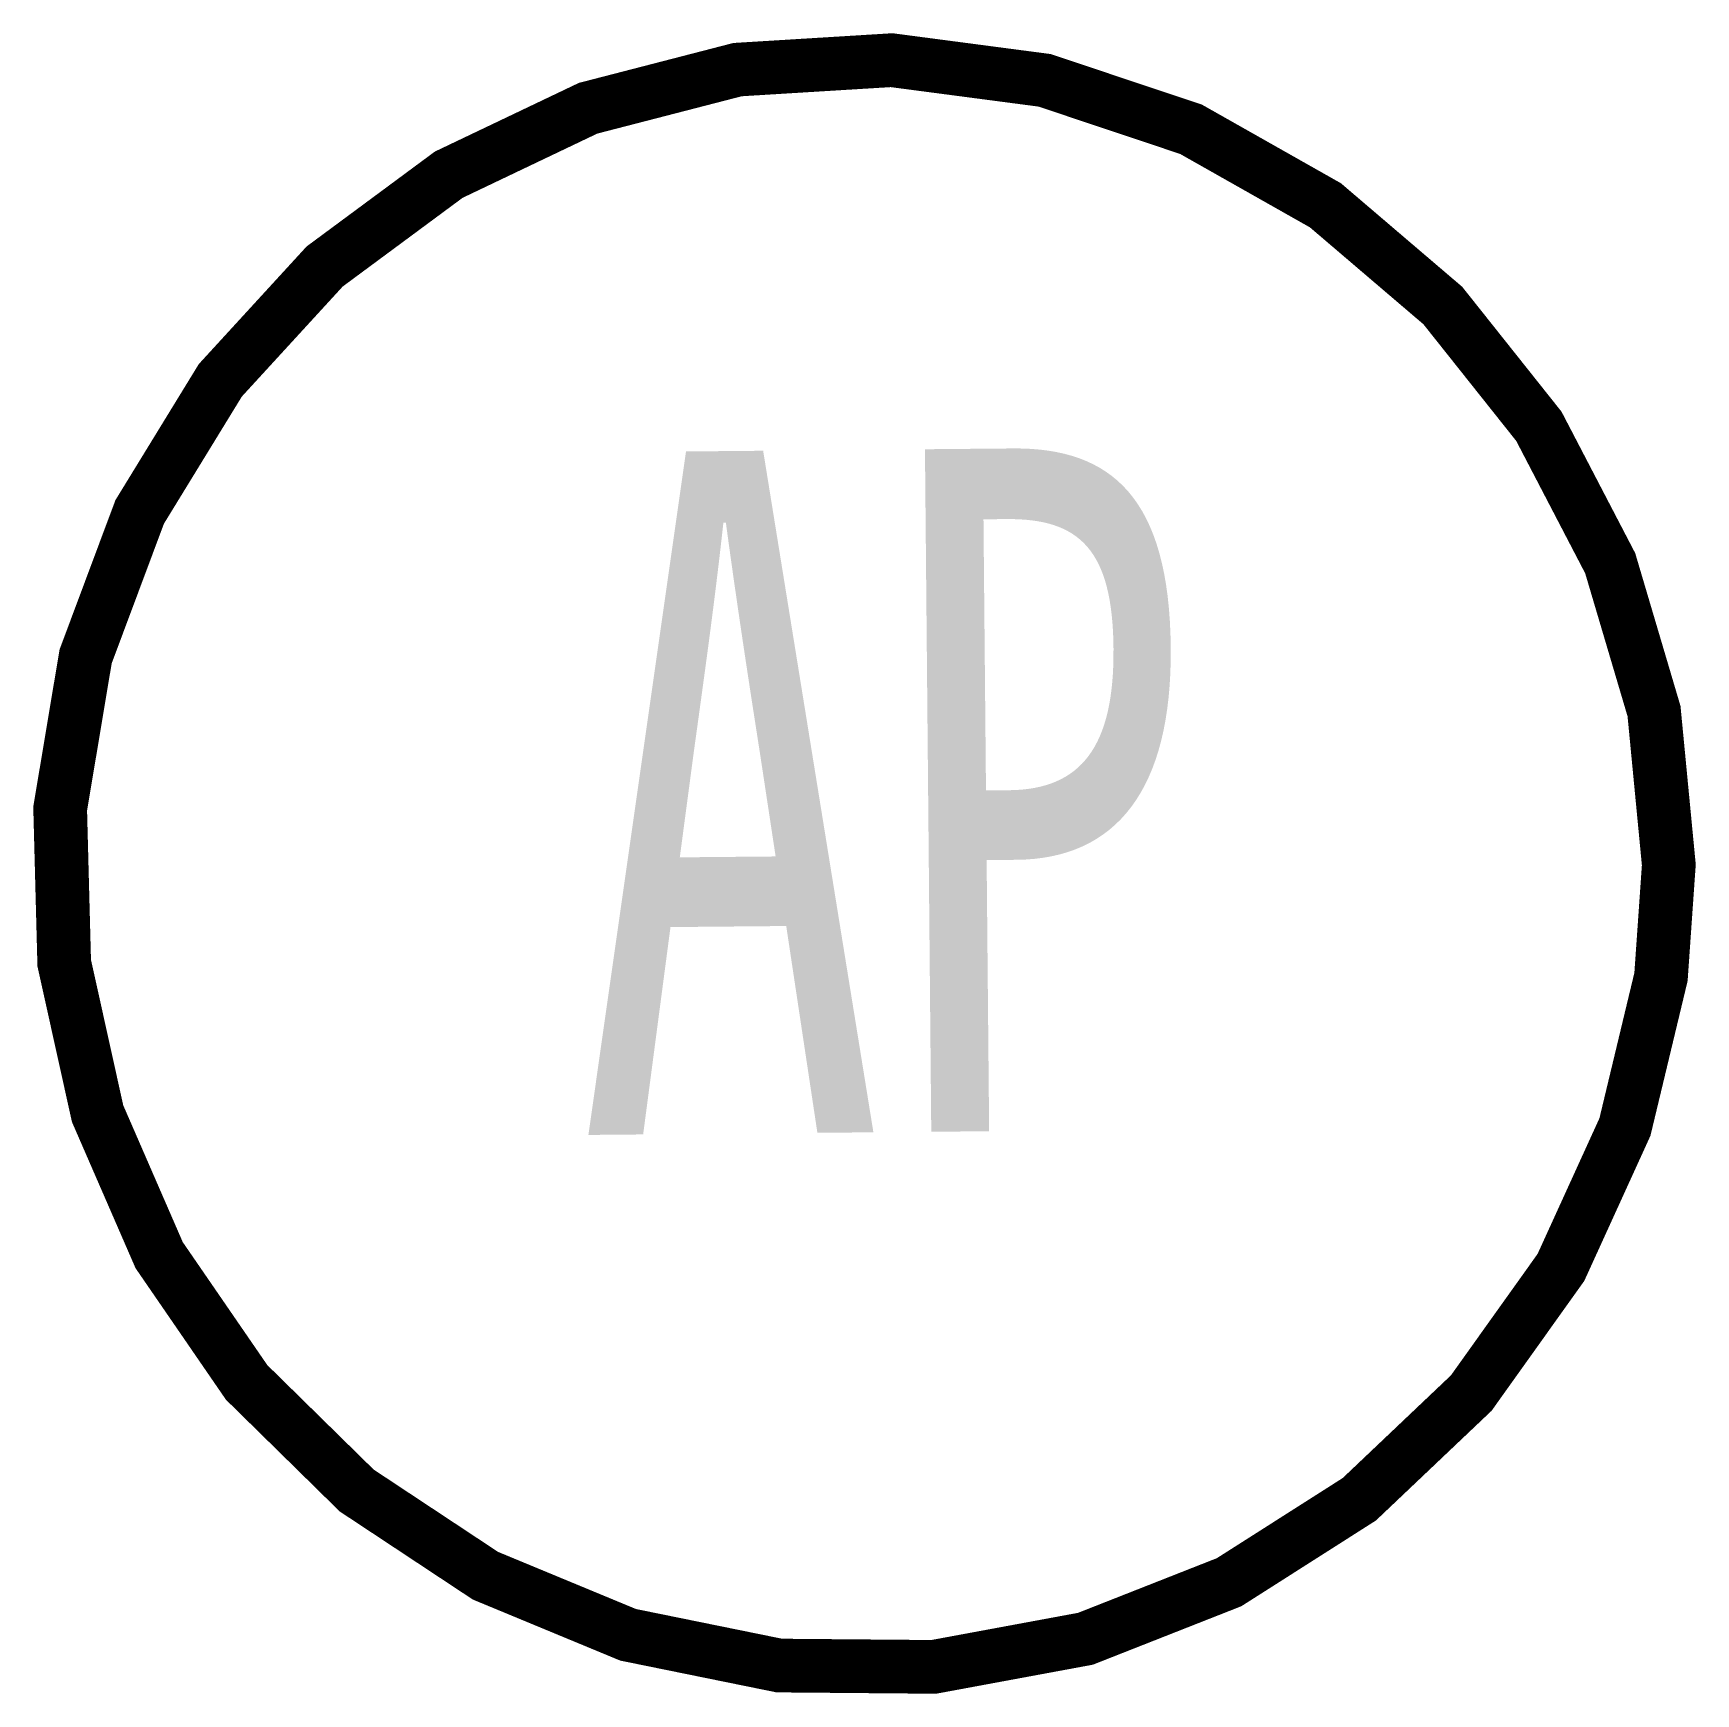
# Model space of a CAD drawing. Extents: x 2293.869 to 2294.37, y 1148.145 to 1148.646.
import ezdxf

# ---------------------------------------------------------------- set-up
doc = ezdxf.new("R2010")
doc.units = 0
doc.linetypes.add('DashLines', pattern=[3.95259e-06, 1.48222e-06, -4.94073e-07, 1.48222e-06, -4.94073e-07])
doc.styles.add('LableStyle', font='SIMHEI.TTF', dxfattribs={"width": 0.67})

msp = doc.modelspace()

# ---------------------------------------------------------------- linework, layer by layer
at = {"color": 0}
msp.add_lwpolyline([(2294.36173, 1148.395, 0.01619, 0.01619, 0), (2294.35727, 1148.44134, 0.01619, 0.01619, 0), (2294.34405, 1148.48597, 0.01619, 0.01619, 0), (2294.32255, 1148.52726, 0.01619, 0.01619, 0), (2294.29358, 1148.56369, 0.01619, 0.01619, 0), (2294.25818, 1148.59392, 0.01619, 0.01619, 0), (2294.21767, 1148.61684, 0.01619, 0.01619, 0), (2294.17352, 1148.63161, 0.01619, 0.01619, 0), (2294.12737, 1148.63769, 0.01619, 0.01619, 0), (2294.08091, 1148.63484, 0.01619, 0.01619, 0), (2294.03584, 1148.62319, 0.01619, 0.01619, 0), (2293.99383, 1148.60315, 0.01619, 0.01619, 0), (2293.95641, 1148.57546, 0.01619, 0.01619, 0), (2293.92496, 1148.54114, 0.01619, 0.01619, 0), (2293.90064, 1148.50145, 0.01619, 0.01619, 0), (2293.88434, 1148.45785, 0.01619, 0.01619, 0), (2293.87666, 1148.41194, 0.01619, 0.01619, 0), (2293.87788, 1148.36541, 0.01619, 0.01619, 0), (2293.88795, 1148.31996, 0.01619, 0.01619, 0), (2293.90651, 1148.27728, 0.01619, 0.01619, 0), (2293.93288, 1148.23891, 0.01619, 0.01619, 0), (2293.96608, 1148.20629, 0.01619, 0.01619, 0), (2294.00489, 1148.1806, 0.01619, 0.01619, 0), (2294.0479, 1148.16278, 0.01619, 0.01619, 0), (2294.09351, 1148.1535, 0.01619, 0.01619, 0), (2294.14006, 1148.1531, 0.01619, 0.01619, 0), (2294.18583, 1148.16158, 0.01619, 0.01619, 0), (2294.22914, 1148.17864, 0.01619, 0.01619, 0), (2294.2684, 1148.20365, 0.01619, 0.01619, 0), (2294.30216, 1148.23569, 0.01619, 0.01619, 0), (2294.3292, 1148.27359, 0.01619, 0.01619, 0), (2294.3485, 1148.31594, 0.01619, 0.01619, 0), (2294.35937, 1148.36121, 0.01619, 0.01619, 0)], format="xyseb", close=True, dxfattribs=at)

# ---------------------------------------------------------------- texts
at = {"color": 0, "linetype": 'DashLines', "style": 'LableStyle', "width": 0.67}
msp.add_text('AP', height=0.205858, rotation=0.5302, dxfattribs=at).set_placement((2294.032, 1148.3135))

doc.saveas('drawing.dxf')
